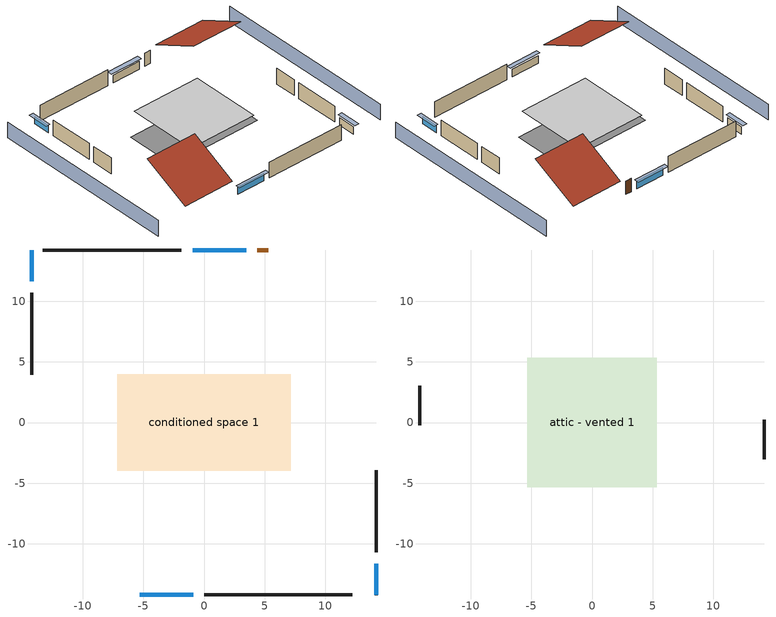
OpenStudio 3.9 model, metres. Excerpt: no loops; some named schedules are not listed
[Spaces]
conditioned space 1
 floor foundation (Slab1 construction): -7.17,-3.98 -7.17,3.98 7.17,3.98 7.17,-3.98 z0
 wall outside (Wall1 construction): 0.03,-14.22 12.21,-14.22 z0:2.44
 wall outside (Wall2 construction): -14.22,10.71 -14.22,3.94 z0:2.44
 wall outside (Wall3 construction): -1.87,14.22 -13.29,14.22 z0:2.44
 wall outside (Wall4 construction): 14.22,-10.71 14.22,-3.94 z0:2.44
 wall outside (AdiabaticWallConstruction): -5.31,-14.22 -0.9,-14.22 / 3.46,14.22 -0.95,14.22 z0:1.19; -14.22,14.22 -14.22,11.64 / 14.22,-14.22 14.22,-11.64 z0:1.13
 wall outside (AdiabaticWallConstruction 1): 5.31,14.22 4.39,14.22 z0:2.03
 window (WindowConstruction): -5.31,-14.22 -0.9,-14.22 z0:1.19
 window (WindowConstruction 1): -14.22,14.22 -14.22,11.64 z0:1.13
 window (WindowConstruction 2): 3.46,14.22 -0.94,14.22 z0:1.19
 window (WindowConstruction 3): 14.22,-14.22 14.22,-11.64 z0:1.13
 door (Door): 5.31,14.22 4.39,14.22 z0:2.03
attic - vented 1
 floor to conditioned space 1 (Floor1 construction Reversed): -5.34,-5.34 -5.34,5.34 5.34,5.34 5.34,-5.34 z2.44
 wall outside (Wall5 construction): -14.22,3.01 -14.22,-0.24 z0:2.44
 wall outside (Wall6 construction): 14.22,-3.01 14.22,0.24 z0:2.44
 roof outside (Roof1 construction): -6.24,-14.22,2.44 -6.24,-7.08,6.01 -14.22,-7.08,6.01 -14.22,-14.22,2.44
 roof outside (Roof2 construction): 6.24,14.22,2.44 6.24,7.08,6.01 14.22,7.08,6.01 14.22,14.22,2.44
shading: 18.79,-14.22 18.79,14.22 / -18.79,14.22 -18.79,-14.22 z0:2.44; -0.59,-14.22 -5.61,-14.22 -5.61,-14.83 -0.59,-14.83 z1.49; -14.22,11.34 -14.22,14.53 -14.83,14.53 -14.83,11.34 z1.43; -1.25,14.22 3.77,14.22 3.77,14.83 -1.25,14.83 z1.49; 14.22,-11.34 14.22,-14.53 14.83,-14.53 14.83,-11.34 z1.43
[Site]
Portland Intl Arpt_OR: Latitude {deg}=45.59; Longitude {deg}=-122.6; Time Zone {hr}=-8; Elevation {m}=33; Terrain=Suburbs; Keep Site Location Information=Yes
[Site:GroundTemperature:Shallow]
10.2558, 8.96328, 8.85977, 9.47314, 11.9355, 14.3863, 16.5111, 17.8571, 17.9714, 16.8767, 14.8061, 12.4304
[Site:WaterMainsTemperature]
Calculation Method=Schedule; Temperature Schedule=mains temperature schedule
[Building]
Building 1
[Material] Roughness=Rough
Name | Thickness {m} | Conductivity {W/m-K} | Density {kg/m3} | Specific Heat {J/kg-K} | Thermal Absorptance | Solar Absorptance | Visible Absorptance
asphalt or fiberglass shingles | 0.00635 | 0.162714 | 1121.4 | 1465.45 | 0.9 | 0.85 | 0.85
roof rigid ins | 0.00281632 | 0.029427 | 32.04 | 1214.23 | 0.9 | 0.7 | 0.7
osb sheathing 0.5 in. | 0.0127 | 0.115458 | 512.64 | 1214.23 | 0.9 | 0.6 | 0.6
wood siding | 0.0254 | 0.102417 | 544.68 | 1172.36 | 0.9 | 0.85 | 0.85
osb sheathing 0.5 in. 1 | 0.0127 | 0.115458 | 512.64 | 1214.23 | 0.9 | 0.7 | 0.7
wall stud and cavity | 0.1397 | 0.550994 | 139.0536 | 1170.24 | 0.9 | 0.7 | 0.7
gypsum board | 0.0127 | 0.160291 | 801 | 837.4 | 0.9 | 0.6 | 0.6
wall stud and cavity 1 | 0.1397 | 0.727959 | 139.0536 | 1170.24 | 0.9 | 0.6 | 0.6
ceiling loosefill ins | 0.0846667 | 0.0480833 | 16.02 | 1046.75 | 0.9 | 0.7 | 0.7
ceiling stud and cavity | 0.1397 | 0.0920385 | 65.682 | 1177.47 | 0.9 | 0.7 | 0.7
concrete 4.0 in. | 0.1016 | 1.803125 | 2242.8 | 837.4 | 0.9 | 0.7 | 0.7
floor covering | 0.0127 | 0.0450781 | 54.468 | 1339.84 | 0.9 | 0.9 | 0.9
wood siding 1; wood siding 2 | 0.0254 | 0.102417 | 544.68 | 1172.36
wall rigid ins | 0.512978 | 0.029427 | 32.04 | 1214.23 | 0.9 | 0.7 | 0.7
wall stud and cavity 2 | 0.0889 | 0.380278 | 52.3479 | 1209.89 | 0.9 | 0.7 | 0.7
door material | 0.04445 | 0.0612267 | 512.64 | 1214.23 | 0.9 | 0.7 | 0.7
wall stud and cavity 3 | 0.0889 | 0.391764 | 83.0341 | 1211.67 | 0.9 | 0.7 | 0.7
furniture material conditioned space 1 | 0.1524 | 0.115458 | 640.8 | 1214.23 | 0.9 | 0.6 | 0.6
[Construction]
Roof1 construction; Roof2 construction: asphalt or fiberglass shingles, roof rigid ins, osb sheathing 0.5 in.
Wall1 construction; Wall2 construction; Wall3 construction; Wall4 construction: wood siding, osb sheathing 0.5 in. 1, wall stud and cavity, gypsum board
Wall5 construction; Wall6 construction: wood siding, osb sheathing 0.5 in. 1, wall stud and cavity 1
Floor1 construction Reversed: gypsum board, ceiling stud and cavity, ceiling loosefill ins
Slab1 construction: concrete 4.0 in., floor covering
WindowConstruction; WindowConstruction 1; WindowConstruction 2; WindowConstruction 3: WindowMaterial
AdiabaticWallConstruction: wood siding 1, wall rigid ins, wall stud and cavity 2, gypsum board
Door: door material
AdiabaticWallConstruction 1: wood siding 2, wall rigid ins, wall stud and cavity 2, gypsum board
PartitionWallConstruction: gypsum board, wall stud and cavity 3, gypsum board
furniture construction conditioned space 1: furniture material conditioned space 1
[WindowMaterial:SimpleGlazingSystem]
WindowMaterial: U-Factor {W/m2-K}=4.76952; Solar Heat Gain Coefficient=0.63
[ThermalZone] Multiplier=1; Use Ideal Air Loads=No
Name | Volume {m3} | Thermostat
conditioned space | 278.185 | conditioned space temperature setpoint
attic - vented | 90.8252
[Sizing:Zone]
attic - vented: Zone Cooling Design Supply Air Temperature Input Method=SupplyAirTemperature; Zone Cooling Design Supply Air Temperature {C}=14; Zone Cooling Design Supply Air Temperature Difference {deltaC}=11.11; Zone Heating Design Supply Air Temperature Input Method=SupplyAirTemperature; Zone Heating Design Supply Air Temperature {C}=40; Zone Heating Design Supply Air Temperature Difference {deltaC}=11.11; Zone Cooling Design Supply Air Humidity Ratio {kg-H2O/kg-air}=0.0085; Zone Heating Design Supply Air Humidity Ratio {kg-H2O/kg-air}=0.008; Cooling Design Air Flow Method=DesignDay; Heating Design Air Flow Method=DesignDay; Account for Dedicated Outdoor Air System=No; Dedicated Outdoor Air System Control Strategy=NeutralSupplyAir; Dedicated Outdoor Air Low Setpoint Temperature for Design {C}=autosize; Dedicated Outdoor Air High Setpoint Temperature for Design {C}=autosize; Zone Load Sizing Method=Sensible Load Only No Latent Load; Zone Latent Cooling Design Supply Air Humidity Ratio Input Method=HumidityRatioDifference; Zone Cooling Design Supply Air Humidity Ratio Difference {kgWater/kgDryAir}=0.005; Zone Latent Heating Design Supply Air Humidity Ratio Input Method=HumidityRatioDifference; Zone Humidification Design Supply Air Humidity Ratio Difference {kgWater/kgDryAir}=0.005; Sizing Option=Coincident
[Space]
Name | Thermal Zone | Volume {m3}
conditioned space 1 | conditioned space | 278.185
attic - vented 1 | attic - vented | 90.8252
[ThermostatSetpoint:DualSetpoint]
conditioned space temperature setpoint: Heating Setpoint Temperature Schedule=heating setpoint; Cooling Setpoint Temperature Schedule=cooling setpoint; Temperature Difference Between Cutout And Setpoint {deltaC}=0
[Foundation:Kiva]
Foundation Kiva 1: Initial Indoor Air Temperature {C}=18.8889; Wall Height Above Grade {m}=0.1016; Wall Depth Below Slab {m}=0.2032
[Foundation:Kiva:Settings]
Soil Conductivity {W/m-K}=1.3848; Soil Density {kg/m3}=1842.3; Soil Specific Heat {J/kg-K}=418.7; Ground Solar Absorptivity=0.9; Ground Thermal Absorptivity=0.9; Ground Surface Roughness {m}=0.03; Far-Field Width {m}=40; Deep-Ground Boundary Condition=ZeroFlux; Deep-Ground Depth {m}=40; Minimum Cell Dimension {m}=0.2; Maximum Cell Growth Coefficient=3; Simulation Timestep=Timestep
[SurfaceProperty:ExposedFoundationPerimeter]
Slab1: Exposed Perimeter Calculation Method=TotalExposedPerimeter; Total Exposed Perimeter {m}=44.59224
[SurfaceProperty:IncidentSolarMultiplier] Incident Solar Multiplier=1; Incident Solar Multiplier Schedule=trans schedule winter=0.85 summer=0.7
Window1; Window2; Window3; Window4
[InternalMass:Definition] Design Level Calculation Method=SurfaceArea
Name | Construction | Surface Area {m2}
partition wall mass | PartitionWallConstruction | 114.085
furniture mass conditioned space 1 | furniture construction conditioned space 1 | 45.63397
[InternalMass] Space or SpaceType=conditioned space 1; Multiplier=1
Name | Internal Mass Definition
partition wall mass | partition wall mass
furniture mass conditioned space 1 | furniture mass conditioned space 1
[Fan:SystemModel]
mini split heat pump supply fan: Availability Schedule=Always On Discrete; Design Maximum Air Flow Rate {m3/s}=0.528325; Speed Control Method=Discrete; Electric Power Minimum Flow Rate Fraction=0.2; Design Pressure Rise {Pa}=500; Motor Efficiency=1; Motor In Air Stream Fraction=1; Design Electric Power Consumption {W}=autosize; Design Power Sizing Method=PowerPerFlow; Electric Power Per Unit Flow Rate {W/(m3/s)}=148.322; Electric Power Per Unit Flow Rate Per Unit Pressure {W-s/m3-Pa}=1.66667; Fan Total Efficiency=0.7; Motor Loss Radiative Fraction=0; Speed Flow Fraction 1=0.20706; Speed Electric Power Fraction 1=0.00888; Speed Flow Fraction 2=0.252; Speed Electric Power Fraction 2=0.016; Speed Flow Fraction 3=0.812; Speed Electric Power Fraction 3=0.53539; Speed Flow Fraction 4=1; Speed Electric Power Fraction 4=1
[EnergyManagementSystem:Sensor]
Name | Output Variable or Output Meter Index Key | Output Variable or Output Meter
mini_split_heat_pump_supply_fan_s | mini split heat pump supply fan | Fan Electricity Energy
water_heater_T_set | water heater setpoint | Schedule Value
out_pb_s |  | Site Outdoor Air Barometric Pressure
out_wt_s |  | Site Outdoor Air Humidity Ratio
site_vw_s |  | Site Wind Speed
cool_season | cooling season schedule | Schedule Value
mini_split_heat_pump_airloop_Fan_RTF_s | mini split heat pump supply fan | Fan Runtime Fraction Speed 1
mini_split_heat_pump_airloop_Fan_RTF_s_1 | mini split heat pump supply fan | Fan Runtime Fraction Speed 2
mini_split_heat_pump_airloop_Fan_RTF_s_2 | mini split heat pump supply fan | Fan Runtime Fraction Speed 3
mini_split_heat_pump_airloop_Fan_RTF_s_3 | mini split heat pump supply fan | Fan Runtime Fraction Speed 4
natural_vent_s | natural vent schedule | Schedule Value
htg_sp_s; htg_sp_s_1 | heating setpoint | Schedule Value
clg_sp_s; clg_sp_s_1 | cooling setpoint | Schedule Value
mech_vent_range_fan_0_sch_s | mech vent range fan 0 schedule | Schedule Value
mech_vent_bath_fan_0_sch_s | mech vent bath fan 0 schedule | Schedule Value
clothes_dryer_exhaust_0_sch_s | clothes_dryer | Schedule Value
htg_load_cond |  | Heating:EnergyTransfer:Zone:CONDITIONED SPACE
clg_load_cond |  | Cooling:EnergyTransfer:Zone:CONDITIONED SPACE
s_conv | Floor1 | Surface Inside Face Convection Heat Gain Energy
s_ig | Floor1 | Surface Inside Face Internal Gains Radiation Heat Gain Energy
s_sol | Floor1 | Surface Inside Face Solar Radiation Heat Gain Energy
s_lgt | Floor1 | Surface Inside Face Lights Radiation Heat Gain Energy
s_surf | Floor1 | Surface Inside Face Net Surface Thermal Radiation Heat Gain Energy
s_conv_1 | Slab1 | Surface Inside Face Convection Heat Gain Energy
s_ig_1 | Slab1 | Surface Inside Face Internal Gains Radiation Heat Gain Energy
s_sol_1 | Slab1 | Surface Inside Face Solar Radiation Heat Gain Energy
s_lgt_1 | Slab1 | Surface Inside Face Lights Radiation Heat Gain Energy
s_surf_1 | Slab1 | Surface Inside Face Net Surface Thermal Radiation Heat Gain Energy
ss_sol | Door1 | Surface Inside Face Solar Radiation Heat Gain Energy
ss_lgt | Door1 | Surface Inside Face Lights Radiation Heat Gain Energy
ss_conv | Door1 | Surface Inside Face Convection Heat Gain Energy
ss_ig | Door1 | Surface Inside Face Internal Gains Radiation Heat Gain Energy
ss_surf | Door1 | Surface Inside Face Net Surface Thermal Radiation Heat Gain Energy
ss_conv_1 | Window1 | Surface Inside Face Convection Heat Gain Energy
ss_ig_1 | Window1 | Surface Inside Face Internal Gains Radiation Heat Gain Energy
ss_surf_1 | Window1 | Surface Inside Face Net Surface Thermal Radiation Heat Gain Energy
ss_trans_in | Window1 | Surface Window Transmitted Solar Radiation Rate
ss_back_out | Window1 | Surface Window Shortwave from Zone Back Out Window Heat Transfer Rate
ss_trans_out | Window1 | Surface Inside Face Initial Transmitted Diffuse Transmitted Out Window Solar Radiation Rate
ss_conv_2 | Window2 | Surface Inside Face Convection Heat Gain Energy
ss_ig_2 | Window2 | Surface Inside Face Internal Gains Radiation Heat Gain Energy
ss_surf_2 | Window2 | Surface Inside Face Net Surface Thermal Radiation Heat Gain Energy
ss_trans_in_1 | Window2 | Surface Window Transmitted Solar Radiation Rate
ss_back_out_1 | Window2 | Surface Window Shortwave from Zone Back Out Window Heat Transfer Rate
ss_trans_out_1 | Window2 | Surface Inside Face Initial Transmitted Diffuse Transmitted Out Window Solar Radiation Rate
ss_conv_3 | Window3 | Surface Inside Face Convection Heat Gain Energy
ss_ig_3 | Window3 | Surface Inside Face Internal Gains Radiation Heat Gain Energy
ss_surf_3 | Window3 | Surface Inside Face Net Surface Thermal Radiation Heat Gain Energy
ss_trans_in_2 | Window3 | Surface Window Transmitted Solar Radiation Rate
ss_back_out_2 | Window3 | Surface Window Shortwave from Zone Back Out Window Heat Transfer Rate
ss_trans_out_2 | Window3 | Surface Inside Face Initial Transmitted Diffuse Transmitted Out Window Solar Radiation Rate
ss_conv_4 | Window4 | Surface Inside Face Convection Heat Gain Energy
ss_ig_4 | Window4 | Surface Inside Face Internal Gains Radiation Heat Gain Energy
ss_surf_4 | Window4 | Surface Inside Face Net Surface Thermal Radiation Heat Gain Energy
ss_trans_in_3 | Window4 | Surface Window Transmitted Solar Radiation Rate
ss_back_out_3 | Window4 | Surface Window Shortwave from Zone Back Out Window Heat Transfer Rate
ss_trans_out_3 | Window4 | Surface Inside Face Initial Transmitted Diffuse Transmitted Out Window Solar Radiation Rate
s_conv_2 | Wall1 | Surface Inside Face Convection Heat Gain Energy
s_ig_2 | Wall1 | Surface Inside Face Internal Gains Radiation Heat Gain Energy
s_sol_2 | Wall1 | Surface Inside Face Solar Radiation Heat Gain Energy
s_lgt_2 | Wall1 | Surface Inside Face Lights Radiation Heat Gain Energy
s_surf_2 | Wall1 | Surface Inside Face Net Surface Thermal Radiation Heat Gain Energy
s_conv_3 | Wall2 | Surface Inside Face Convection Heat Gain Energy
s_ig_3 | Wall2 | Surface Inside Face Internal Gains Radiation Heat Gain Energy
s_sol_3 | Wall2 | Surface Inside Face Solar Radiation Heat Gain Energy
s_lgt_3 | Wall2 | Surface Inside Face Lights Radiation Heat Gain Energy
s_surf_3 | Wall2 | Surface Inside Face Net Surface Thermal Radiation Heat Gain Energy
s_conv_4 | Wall3 | Surface Inside Face Convection Heat Gain Energy
s_ig_4 | Wall3 | Surface Inside Face Internal Gains Radiation Heat Gain Energy
s_sol_4 | Wall3 | Surface Inside Face Solar Radiation Heat Gain Energy
s_lgt_4 | Wall3 | Surface Inside Face Lights Radiation Heat Gain Energy
s_surf_4 | Wall3 | Surface Inside Face Net Surface Thermal Radiation Heat Gain Energy
s_conv_5 | Wall4 | Surface Inside Face Convection Heat Gain Energy
s_ig_5 | Wall4 | Surface Inside Face Internal Gains Radiation Heat Gain Energy
s_sol_5 | Wall4 | Surface Inside Face Solar Radiation Heat Gain Energy
s_lgt_5 | Wall4 | Surface Inside Face Lights Radiation Heat Gain Energy
s_surf_5 | Wall4 | Surface Inside Face Net Surface Thermal Radiation Heat Gain Energy
im_conv | furniture mass conditioned space 1 | Surface Inside Face Convection Heat Gain Energy
im_ig | furniture mass conditioned space 1 | Surface Inside Face Internal Gains Radiation Heat Gain Energy
im_sol | furniture mass conditioned space 1 | Surface Inside Face Solar Radiation Heat Gain Energy
im_lgt | furniture mass conditioned space 1 | Surface Inside Face Lights Radiation Heat Gain Energy
im_surf | furniture mass conditioned space 1 | Surface Inside Face Net Surface Thermal Radiation Heat Gain Energy
im_conv_1 | partition wall mass | Surface Inside Face Convection Heat Gain Energy
im_ig_1 | partition wall mass | Surface Inside Face Internal Gains Radiation Heat Gain Energy
im_sol_1 | partition wall mass | Surface Inside Face Solar Radiation Heat Gain Energy
im_lgt_1 | partition wall mass | Surface Inside Face Lights Radiation Heat Gain Energy
im_surf_1 | partition wall mass | Surface Inside Face Net Surface Thermal Radiation Heat Gain Energy
airflow_gain | infil flow | Infiltration Sensible Heat Gain Energy
airflow_loss | infil flow | Infiltration Sensible Heat Loss Energy
airflow_gain_1 | natural vent flow | Infiltration Sensible Heat Gain Energy
airflow_loss_1 | natural vent flow | Infiltration Sensible Heat Loss Energy
airflow_gain_2 | whole house fan flow | Infiltration Sensible Heat Gain Energy
airflow_loss_2 | whole house fan flow | Infiltration Sensible Heat Loss Energy
mv_conv | mech vent bath fan 0 | Electric Equipment Convective Heating Energy
mv_rad | mech vent bath fan 0 | Electric Equipment Radiant Heating Energy
mv_conv_1 | mech vent house fan | Electric Equipment Convective Heating Energy
mv_rad_1 | mech vent house fan | Electric Equipment Radiant Heating Energy
mv_conv_2 | mech vent house fan cfis | Electric Equipment Convective Heating Energy
mv_rad_2 | mech vent house fan cfis | Electric Equipment Radiant Heating Energy
mv_conv_3 | mech vent range fan 0 | Electric Equipment Convective Heating Energy
mv_rad_3 | mech vent range fan 0 | Electric Equipment Radiant Heating Energy
mv_conv_4 | mech vent house fan latent load | Other Equipment Convective Heating Energy
mv_rad_4 | mech vent house fan latent load | Other Equipment Radiant Heating Energy
mv_conv_5 | mech vent house fan sensible load | Other Equipment Convective Heating Energy
mv_rad_5 | mech vent house fan sensible load | Other Equipment Radiant Heating Energy
ig_lgt_conv | interior lighting | Lights Convective Heating Energy
ig_lgt_rad | interior lighting | Lights Radiant Heating Energy
ig_lgt_vis | interior lighting | Lights Visible Radiation Heating Energy
ig_ee_conv | ceiling fan | Electric Equipment Convective Heating Energy
ig_ee_rad | ceiling fan | Electric Equipment Radiant Heating Energy
ig_ee_conv_1 | clothes dryer | Electric Equipment Convective Heating Energy
ig_ee_rad_1 | clothes dryer | Electric Equipment Radiant Heating Energy
ig_ee_conv_2 | clothes washer | Electric Equipment Convective Heating Energy
ig_ee_rad_2 | clothes washer | Electric Equipment Radiant Heating Energy
ig_ee_conv_3 | cooking range | Electric Equipment Convective Heating Energy
ig_ee_rad_3 | cooking range | Electric Equipment Radiant Heating Energy
ig_ee_conv_4 | dishwasher | Electric Equipment Convective Heating Energy
ig_ee_rad_4 | dishwasher | Electric Equipment Radiant Heating Energy
ig_ee_conv_5 | fridge | Electric Equipment Convective Heating Energy
ig_ee_rad_5 | fridge | Electric Equipment Radiant Heating Energy
ig_ee_conv_6 | misc plug loads | Electric Equipment Convective Heating Energy
ig_ee_rad_6 | misc plug loads | Electric Equipment Radiant Heating Energy
ig_ee_conv_7 | misc tv | Electric Equipment Convective Heating Energy
ig_ee_rad_7 | misc tv | Electric Equipment Radiant Heating Energy
ig_ee_conv_8 | whole house fan | Electric Equipment Convective Heating Energy
ig_ee_rad_8 | whole house fan | Electric Equipment Radiant Heating Energy
ig_oe_conv | clothes dryer 1 | Other Equipment Convective Heating Energy
ig_oe_rad | clothes dryer 1 | Other Equipment Radiant Heating Energy
ig_oe_conv_1 | cooking range 1 | Other Equipment Convective Heating Energy
ig_oe_rad_1 | cooking range 1 | Other Equipment Radiant Heating Energy
ig_oe_conv_2 | general water use latent | Other Equipment Convective Heating Energy
ig_oe_rad_2 | general water use latent | Other Equipment Radiant Heating Energy
ig_oe_conv_3 | general water use sensible | Other Equipment Convective Heating Energy
ig_oe_rad_3 | general water use sensible | Other Equipment Radiant Heating Energy
ig_oe_conv_4 | water heater energy adjustment1 | Other Equipment Convective Heating Energy
ig_oe_rad_4 | water heater energy adjustment1 | Other Equipment Radiant Heating Energy
ig_oe_conv_5 | water heater lat | Other Equipment Convective Heating Energy
ig_oe_rad_5 | water heater lat | Other Equipment Radiant Heating Energy
ig_oe_conv_6 | water heater sens | Other Equipment Convective Heating Energy
ig_oe_rad_6 | water heater sens | Other Equipment Radiant Heating Energy
ig_ppl_conv | occupants | People Convective Heating Energy
ig_ppl_rad | occupants | People Radiant Heating Energy
[EnergyManagementSystem:Program]
mini_split_heat_pump_supply_fan_disaggregate_program: Set mini_split_heat_pump_supply_fan_clg = 0; Set mini_split_heat_pump_supply_fan_primary_htg = 0; Set mini_split_heat_pump_supply_fan_backup_htg = 0; If mini_split_heat_pump_clg_coil_s > 0; Set mini_split_heat_pump_supply_fan_clg = mini_split_heat_pump_supply_fan_s; ElseIf mini_split_heat_pump_htg_coil_s > 0 && (mini_split_heat_pump_backup_htg_coil_s > 0); Set mini_split_heat_pump_supply_fan_primary_htg = mini_split_heat_pump_supply_fan_s * mini_split_heat_pump_htg_coil_s / (mini_split_heat_pump_htg_coil_s + mini_split_heat_pump_backup_htg_coil_s); Set mini_split_heat_pump_supply_fan_backup_htg = mini_split_heat_pump_supply_fan_s * mini_split_heat_pump_backup_htg_coil_s / (mini_split_heat_pump_htg_coil_s + mini_split_heat_pump_backup_htg_coil_s); ElseIf mini_split_heat_pump_htg_coil_s > 0; Set mini_split_heat_pump_supply_fan_primary_htg = mini_split_heat_pump_supply_fan_s; Else; Set mini_split_heat_pump_supply_fan_backup_htg = mini_split_heat_pump_supply_fan_s; EndIf
[ElectricEquipment:Definition] Design Level Calculation Method=EquipmentLevel
Name | Design Level {W} | Fraction Latent | Fraction Radiant | Fraction Lost
ceiling fan | 18.9618 | 0 | 0.558 | 0
clothes washer | 155.643 | 0.03 | 0.162 | 0.7
clothes dryer | 2811.73 | 0.015 | 0.081 | 0.85
dishwasher | 203.79 | 0.3 | 0.18 | 0.4
fridge | 52.0548 | 0 | 0.6 | 0
cooking range | 66.1106 | 0.16 | 0.384 | 0.2
misc tv | 259.961 | 0 | 0.6 | 0
misc plug loads | 207.296 | 0.021 | 0.558 | 0.049
whole house fan; mech vent house fan | 0 | 0 | 0 | 1
mech vent house fan cfis | 0 | 0 | 0 | 0
mech vent range fan 0; mech vent bath fan 0 | 30 | 0 | 0 | 1
[ElectricEquipment] Space or SpaceType=conditioned space 1
Name | Electric Equipment Definition | Schedule
ceiling fan | ceiling fan | ceiling_fan
clothes washer | clothes washer | clothes_washer
clothes dryer | clothes dryer | clothes_dryer
dishwasher | dishwasher | dishwasher
fridge | fridge | fridge schedule
cooking range | cooking range | cooking_range
misc tv | misc tv | plug_loads_tv
misc plug loads | misc plug loads | plug_loads_other
whole house fan | whole house fan | Always On Discrete
mech vent house fan | mech vent house fan | mech vent house fan schedule
mech vent house fan cfis | mech vent house fan cfis | mech vent house fan cfis schedule
mech vent range fan 0 | mech vent range fan 0 | mech vent range fan 0 schedule
mech vent bath fan 0 | mech vent bath fan 0 | mech vent bath fan 0 schedule
[OtherEquipment:Definition] Design Level Calculation Method=EquipmentLevel
Name | Design Level {W} | Fraction Latent | Fraction Radiant | Fraction Lost
water heater sens; mech vent house fan sensible load | 0 | 0 | 0 | 0
water heater lat; mech vent house fan latent load | 0 | 1 | 0 | 0
water heater energy adjustment1 | 0.01 | 0 | 0 | 1
clothes dryer 2 | 0 | 0.015 | 0.081 | 0.85
cooking range 2 | 1937.51 | 0.16 | 0.384 | 0.2
general water use sensible | -98.09 | 0 | 0.6 | 0
general water use latent | 99.529 | 1 | 0 | 0
[OtherEquipment] Space or SpaceType=conditioned space 1
Name | Other Equipment Definition | Schedule | Fuel Type
water heater sens | water heater sens | Always On Discrete
water heater lat | water heater lat | Always On Discrete
water heater energy adjustment1 | water heater energy adjustment1 | Always On Discrete | Electricity
clothes dryer 1 | clothes dryer 2 | clothes_dryer | Electricity
cooking range 1 | cooking range 2 | cooking_range | NaturalGas
general water use sensible | general water use sensible | general water use schedule
general water use latent | general water use latent | general water use schedule
mech vent house fan sensible load | mech vent house fan sensible load | Always On Discrete
mech vent house fan latent load | mech vent house fan latent load | Always On Discrete
[WaterUse:Equipment:Definition]
Name | Peak Flow Rate {m3/s}
clothes washer | 5.24598e-06
dishwasher | 3.20174e-06
[Lights:Definition]
interior lighting: Design Level Calculation Method=LightingLevel; Lighting Level {W}=169.692; Fraction Radiant=0.6; Fraction Visible=0.2; Return Air Fraction=0
[Lights]
interior lighting: Lights Definition=interior lighting; Space or SpaceType=conditioned space 1; Schedule=lighting_interior; Fraction Replaceable=1
[Exterior:Lights:Definition]
exterior lighting: Design Level {W}=6.19068
[Exterior:Lights]
exterior lighting: Exterior Lights Definition=exterior lighting; Schedule=exterior lighting schedule
[People:Definition]
occupants: Number of People Calculation Method=People; Number of People {people}=5; Fraction Radiant=0.314171; Sensible Heat Fraction=0.56303; Carbon Dioxide Generation Rate {m3/s-W}=0; Enable ASHRAE 55 Comfort Warnings=No; Mean Radiant Temperature Calculation Type=EnclosureAveraged
[People]
occupants: People Definition=occupants; Space or SpaceType=conditioned space 1; Number of People Schedule=occupants; Activity Level Schedule=occupants activity schedule; Multiplier=1
[SpaceInfiltration:DesignFlowRate] Space or SpaceType=conditioned space 1; Schedule=Always On Discrete; Design Flow Rate Calculation Method=Flow/Space; Design Flow Rate {m3/s}=0
natural vent flow; whole house fan flow; infil flow
[ZoneMixing]
whole house fan mix: Zone or Space=attic - vented; Schedule=Always On Continuous; Design Flow Rate Calculation Method=Flow/Zone; Design Flow Rate {m3/s}=0; Source Zone or Space=conditioned space
[SpaceInfiltration:EffectiveLeakageArea]
infil attic - vented 1: Space or SpaceType=attic - vented 1; Schedule=Always On Discrete; Effective Air Leakage Area {cm2}=3802.45; Stack Coefficient=0.000166082; Wind Coefficient=3.43841e-05
